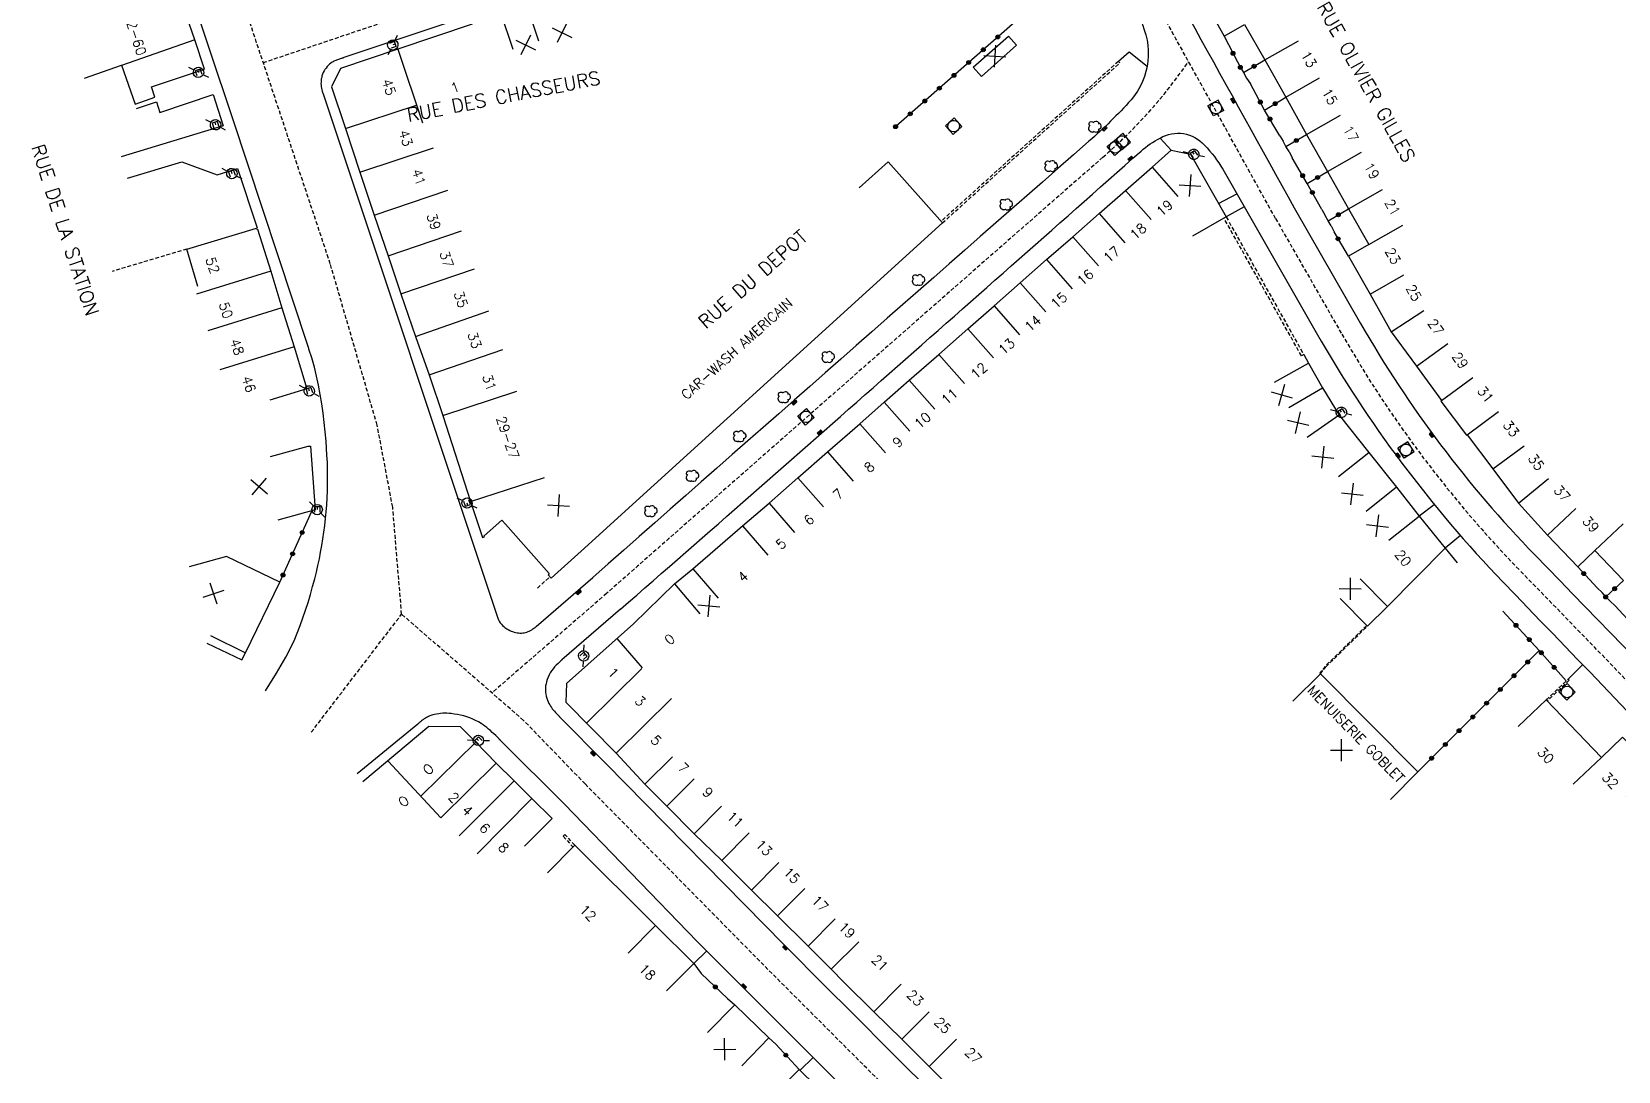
# Model space of a CAD drawing. Header units: millimetres. Extents: x 161000 to 162001, y 120999 to 122000.
# Drawn here: x 161430 to 161634.1, y 121214 to 121347.8 of the extents above; entities that cross this region are included whole.
import ezdxf
from ezdxf.enums import TextEntityAlignment as Align

# ---------------------------------------------------------------- set-up
doc = ezdxf.new("R2010")
doc.units = ezdxf.units.MM
doc.linetypes.add('DASHED', pattern=[0.75, 0.5, -0.25])
doc.layers.get('0').update_dxf_attribs({"linetype": 'CONTINUOUS'})
for name, color, linetype in [('W0001', 6, 'DASHED'), ('W0008', 7, 'CONTINUOUS'), ('W0100', 7, 'CONTINUOUS'), ('W0112', 1, 'DASHED'), ('W0300', 7, 'CONTINUOUS'), ('W0322', 7, 'CONTINUOUS'), ('W0334', 7, 'CONTINUOUS'), ('W0400', 7, 'CONTINUOUS'), ('W0420', 7, 'CONTINUOUS'), ('W0471', 7, 'CONTINUOUS'), ('W0984', 7, 'CONTINUOUS'), ('W0989', 7, 'CONTINUOUS'), ('W0991', 7, 'CONTINUOUS'), ('W1102', 7, 'CONTINUOUS')]:
    doc.layers.add(name, color=color, linetype=linetype)
doc.styles.get("Standard").update_dxf_attribs({"font": 'romans.shx', "width": 0.85})

# ---------------------------------------------------------------- blocks, each defined once
blk = doc.blocks.new('t991o')
at = {"color": 0, "linetype": 'Continuous'}
for p, q in [((-1, 1), (1, -1)), ((-1, -1), (1, 1))]:
    blk.add_line(p, q, dxfattribs=at)
blk = doc.blocks.new('t322o')
at = {"color": 0, "linetype": 'Continuous'}
for radius in [0.25, 0.15]:
    blk.add_circle((0, 0), radius, dxfattribs=at)
blk = doc.blocks.new('T471')
for p, q in [((-0.333334, 0.333334), (-0.333334, -0.333334)), ((-0.333334, 0.333334), (0.333334, 0.333334)), ((-0.333334, 0), (0, 0)), ((0.500001, 0.500001), (1.000002, 1.000002)), ((-0.500001, -0.500001), (-1.000002, -1.000002)), ((-0.333334, -0.333334), (0.333334, -0.333334))]:
    blk.add_line(p, q)
blk.add_ellipse((0, 0), major_axis=(0.471405, 0.471405), ratio=1, start_param=5.4977871438, end_param=11.780972451)
blk = doc.blocks.new('T400')
for p, q in [((-0.15, 0.3), (0.15, 0.3)), ((-0.15, -0.25), (-0.15, 0.3)), ((-0.15, 0.15), (0.15, 0.15)), ((-0.15, 0), (0.15, 0)), ((0.15, 0.3), (0.15, -0.25)), ((-0.15, -0.15), (0.15, -0.15)), ((-0.15, -0.25), (-0.15, -0.3)), ((-0.15, -0.3), (0.15, -0.3)), ((0.15, -0.3), (0.15, -0.25))]:
    blk.add_line(p, q)
blk = doc.blocks.new('T420')
for p, q in [((0.75, 0.75), (-0.75, 0.75)), ((-0.75, 0.75), (-0.75, -0.75)), ((0.75, 0.75), (0.75, -0.75)), ((0.75, -0.75), (-0.75, -0.75))]:
    blk.add_line(p, q)
blk.add_ellipse((0, 0), major_axis=(-0.53, 0.53), ratio=1, start_param=3.926991, end_param=10.210176)
blk = doc.blocks.new('T300')
for p, q in [((-0.8, 0.51), (-0.86, 0.34)), ((-0.86, 0.34), (-0.86, 0.17)), ((-0.86, 0.17), (-0.74, 0.06)), ((-0.69, 0.63), (-0.8, 0.51)), ((-0.8, -0.06), (-0.74, 0.06)), ((-0.74, 0.06), (-0.69, 0.11)), ((-0.57, 0.69), (-0.69, 0.63)), ((-0.46, 0.69), (-0.57, 0.69)), ((-0.29, 0.63), (-0.46, 0.69)), ((-0.29, 0.63), (-0.17, 0.74)), ((-0.23, 0.57), (-0.29, 0.63)), ((-0.17, 0.74), (-0.06, 0.8)), ((-0.06, 0.8), (0.06, 0.8)), ((0.06, 0.8), (0.23, 0.74)), ((0.23, 0.74), (0.34, 0.63)), ((0.34, 0.63), (0.4, 0.51)), ((0.46, 0.46), (0.34, 0.46)), ((0.4, 0.51), (0.4, 0.46)), ((0.57, 0.4), (0.46, 0.46)), ((0.57, 0.4), (0.69, 0.29)), ((0.69, 0.29), (0.74, 0.17)), ((0.74, 0.06), (0.69, -0.17)), ((0.74, 0.17), (0.74, 0.06)), ((-0.8, -0.17), (-0.8, -0.06)), ((-0.8, -0.23), (-0.8, -0.17)), ((-0.74, -0.34), (-0.8, -0.23)), ((-0.69, -0.4), (-0.74, -0.34)), ((-0.51, -0.46), (-0.69, -0.4)), ((-0.4, -0.46), (-0.51, -0.46)), ((-0.4, -0.46), (-0.34, -0.46)), ((-0.34, -0.46), (-0.34, -0.4)), ((-0.34, -0.51), (-0.34, -0.46)), ((-0.29, -0.63), (-0.34, -0.51)), ((-0.17, -0.74), (-0.29, -0.63)), ((-0.06, -0.8), (-0.17, -0.74)), ((0.06, -0.8), (-0.06, -0.8)), ((0.17, -0.74), (0.06, -0.8)), ((0.23, -0.69), (0.17, -0.74)), ((0.29, -0.46), (0.23, -0.46)), ((0.29, -0.63), (0.23, -0.69)), ((0.46, -0.4), (0.29, -0.46)), ((0.34, -0.51), (0.29, -0.63)), ((0.34, -0.51), (0.34, -0.46)), ((0.57, -0.34), (0.46, -0.4)), ((0.63, -0.29), (0.57, -0.34)), ((0.69, -0.17), (0.63, -0.29))]:
    blk.add_line(p, q)

msp = doc.modelspace()

# ---------------------------------------------------------------- linework, layer by layer
at = {"layer": 'W0001'}
for points in [[(161723.21, 121521.49), (161708.44, 121503.61, -0.052031), (161692.74, 121488.19, 0.000599), (161675.67, 121474.82, -0.005504), (161648.34, 121452.8, 0.018605), (161611.09, 121421.03, -0.000909), (161565.62, 121378.12, 0.342922), (161564.36, 121370.06, -0.00009), (161590.01, 121323.77), (161598.54, 121308.89, 0.062268), (161621.4, 121278.54, -0.003977), (161672.79, 121224.97, 0.000187), (161728.28, 121166.78, -0.000686), (161805.22, 121085.95), (161826.39, 121063.66)], [(161578.81, 121343.98, -0.063424), (161567.79, 121331.65, 0.000759), (161503.94, 121275.54, 0.000759)], [(161501.17, 121251.02), (161524.15, 121227.7, -0.001203), (161592.95, 121158.6, -0.000891), (161635.22, 121116.22), (161645.57, 121105.84, -0.001814), (161693.4, 121057.72, -0.001606), (161750.93, 121000, -0.001732)]]:
    msp.add_lwpolyline(points, format="xyb", dxfattribs=at)
for points in [[(161465.94, 121257.67), (161477.56, 121272.86), (161477.56, 121272.86), (161476.41, 121286.64), (161474.41, 121297.2), (161468.38, 121317.94), (161452.69, 121365.06)], [(161459.75, 121343.84), (161486.34, 121352.79)], [(161503.94, 121275.54), (161489.17, 121262.74)], [(161501.17, 121251.02), (161493.25, 121259.2), (161477.56, 121272.86)]]:
    msp.add_lwpolyline(points, dxfattribs=at)
at = {"layer": 'W0008'}
for points in [[(161650.05, 121450.63, 0.018596), (161612.98, 121419.01, -0.000909), (161567.52, 121376.1, 0.342922), (161566.79, 121371.4, -0.00009), (161592.42, 121325.13), (161600.95, 121310.27, 0.062261), (161623.38, 121280.48, -0.003976), (161674.8, 121226.88, 0.000187)], [(161487.22, 121350.22, 0.037939), (161552.91, 121376.91, -0.35466), (161558.97, 121374.41, -0.002267), (161572.57, 121349.36, -0.305594), (161571.42, 121339.04, -0.030322), (161566, 121333.72, 0.000759), (161502.16, 121277.59)], [(161505.72, 121273.49, 0.00179), (161572.7, 121332.46, -0.058954), (161575.15, 121334.13, -0.360822), (161580.86, 121333.21, -0.064869), (161583.22, 121330.11), (161595.24, 121309.09, 0.061749), (161619.27, 121277.01, -0.002449), (161670.29, 121223.66), (161706.23, 121186.02, -0.358512), (161705.5, 121178.78, 0.000683), (161645.23, 121118.81, -0.414444), (161637.85, 121118.83, 0.000891), (161595.58, 121161.21, 0.001203), (161526.77, 121230.31), (161503.83, 121253.66)], [(161498.52, 121248.4), (161515.57, 121230.75), (161555.32, 121191.08, 0.000045), (161631.44, 121114.76, -0.391998), (161631.65, 121108.93, 0.003742), (161577.28, 121056.12, 0.000992), (161571.98, 121050.93, -0.384154), (161567.2, 121050.72, -0.01331), (161514.76, 121095.53, -0.003289), (161490.09, 121117.25)]]:
    msp.add_lwpolyline(points, format="xyb", dxfattribs=at)
for points in [[(161460.04, 121263.01), (161460.04, 121263.01), (161460.04, 121263.01), (161461.46, 121265.26), (161461.46, 121265.26), (161461.46, 121265.26), (161461.46, 121265.26), (161462.66, 121267.33), (161463.73, 121269.44), (161464.12, 121270.41), (161464.5, 121271.39), (161464.86, 121272.38), (161465.2, 121273.38), (161465.53, 121274.38), (161465.83, 121275.39), (161466.11, 121276.41), (161466.38, 121277.42), (161466.59, 121278.27), (161466.78, 121279.12), (161466.97, 121279.98), (161467.14, 121280.84), (161467.3, 121281.7), (161467.44, 121282.55), (161467.56, 121283.42), (161467.67, 121284.29), (161467.78, 121285.16), (161467.86, 121286.02), (161467.92, 121286.93), (161467.97, 121287.84), (161468.02, 121288.75), (161468.03, 121289.66), (161468.03, 121290.58), (161468.02, 121291.48), (161468, 121292.4), (161467.95, 121293.31), (161467.91, 121294.23), (161467.84, 121295.14), (161467.73, 121296.34), (161467.61, 121297.55), (161467.47, 121298.75), (161467.3, 121299.95), (161467.09, 121301.14), (161466.88, 121302.33), (161466.61, 121303.5), (161466.33, 121304.67), (161466, 121305.84), (161465.64, 121306.98), (161465.64, 121307.02), (161465.62, 121307.05), (161465.61, 121307.09), (161465.61, 121307.12), (161465.59, 121307.15), (161465.58, 121307.18), (161465.58, 121307.21), (161465.56, 121307.24), (161465.55, 121307.27), (161465.55, 121307.3), (161455.78, 121336.72), (161446.98, 121363.16)], [(161487.22, 121350.22), (161470.12, 121344.48), (161470.09, 121344.46), (161470.06, 121344.45), (161470.02, 121344.44), (161469.98, 121344.43), (161469.95, 121344.41), (161469.92, 121344.41), (161469.89, 121344.39), (161469.84, 121344.38), (161469.81, 121344.37), (161469.78, 121344.36), (161469.78, 121344.36), (161469.66, 121344.32), (161469.55, 121344.28), (161469.42, 121344.24), (161469.31, 121344.2), (161469.19, 121344.16), (161469.08, 121344.11), (161468.97, 121344.06), (161468.84, 121344.02), (161468.73, 121343.95), (161468.64, 121343.89), (161468.45, 121343.77), (161468.28, 121343.63), (161468.11, 121343.48), (161467.97, 121343.32), (161467.83, 121343.14), (161467.69, 121342.95), (161467.58, 121342.76), (161467.48, 121342.55), (161467.39, 121342.34), (161467.31, 121342.12), (161467.27, 121341.93), (161467.22, 121341.73), (161467.2, 121341.53), (161467.19, 121341.33), (161467.17, 121341.13), (161467.19, 121340.93), (161467.2, 121340.73), (161467.23, 121340.53), (161467.28, 121340.34), (161467.33, 121340.15), (161467.34, 121340.12), (161467.34, 121340.11), (161467.36, 121340.09), (161467.36, 121340.06), (161467.38, 121340.04), (161467.38, 121340.02), (161467.39, 121340), (161467.39, 121339.98), (161467.41, 121339.95), (161467.41, 121339.93), (161489.92, 121272.34), (161489.92, 121272.34), (161489.92, 121272.34), (161489.92, 121272.34), (161489.92, 121272.34), (161489.92, 121272.34), (161489.92, 121272.34), (161489.92, 121272.34), (161489.92, 121272.34), (161489.92, 121272.34), (161489.92, 121272.34), (161490.02, 121272.14), (161490.12, 121271.95), (161490.25, 121271.77), (161490.39, 121271.59), (161490.55, 121271.42), (161490.72, 121271.27), (161490.89, 121271.12), (161491.08, 121270.99), (161491.28, 121270.88), (161491.48, 121270.77), (161491.48, 121270.77), (161491.66, 121270.69), (161491.84, 121270.62), (161492.03, 121270.55), (161492.22, 121270.51), (161492.41, 121270.47), (161492.59, 121270.45), (161492.78, 121270.43), (161492.97, 121270.44), (161493.16, 121270.45), (161493.34, 121270.48), (161493.5, 121270.52), (161493.67, 121270.57), (161493.83, 121270.63), (161493.98, 121270.7), (161494.14, 121270.78), (161494.3, 121270.87), (161494.45, 121270.96), (161494.59, 121271.06), (161494.73, 121271.16), (161494.88, 121271.26), (161494.88, 121271.26), (161494.88, 121271.26), (161494.88, 121271.26), (161494.88, 121271.26), (161494.89, 121271.27), (161494.89, 121271.27), (161494.89, 121271.27), (161494.89, 121271.27), (161494.89, 121271.27), (161494.89, 121271.27), (161494.89, 121271.27), (161502.16, 121277.59)], [(161443.45, 121337.93), (161446.02, 121338.8), (161446.45, 121337.43), (161453.3, 121339.74), (161454.61, 121335.72), (161441.45, 121331.71)], [(161442.28, 121328.98), (161449.27, 121331.09), (161453.84, 121329.41), (161456.44, 121330.2), (161458.98, 121322.57)], [(161505.72, 121273.49), (161498.17, 121266.97), (161498.14, 121266.95), (161498.11, 121266.92), (161498.09, 121266.9), (161498.06, 121266.88), (161498.03, 121266.85), (161498.02, 121266.83), (161497.98, 121266.81), (161497.95, 121266.79), (161497.94, 121266.77), (161497.91, 121266.74), (161497.91, 121266.74), (161497.69, 121266.53), (161497.45, 121266.3), (161497.25, 121266.08), (161497.05, 121265.83), (161496.86, 121265.58), (161496.69, 121265.31), (161496.53, 121265.05), (161496.41, 121264.77), (161496.28, 121264.48), (161496.2, 121264.18), (161496.14, 121263.91), (161496.09, 121263.66), (161496.08, 121263.39), (161496.08, 121263.12), (161496.09, 121262.85), (161496.12, 121262.59), (161496.17, 121262.32), (161496.23, 121262.06), (161496.31, 121261.81), (161496.42, 121261.57), (161496.42, 121261.57), (161496.5, 121261.38), (161496.61, 121261.2), (161496.72, 121261.03), (161496.83, 121260.86), (161496.95, 121260.7), (161497.08, 121260.53), (161497.22, 121260.38), (161497.36, 121260.22), (161497.5, 121260.07), (161497.64, 121259.92), (161497.66, 121259.9), (161497.69, 121259.87), (161497.7, 121259.84), (161497.73, 121259.82), (161497.77, 121259.8), (161497.78, 121259.77), (161497.81, 121259.75), (161497.83, 121259.73), (161497.86, 121259.7), (161497.88, 121259.67), (161503.83, 121253.66)], [(161452.48, 121269.13), (161456.98, 121266.97), (161457.45, 121267.91)], [(161498.52, 121248.4), (161490.38, 121256.53), (161490.34, 121256.56), (161490.31, 121256.59), (161490.3, 121256.62), (161490.27, 121256.65), (161490.23, 121256.67), (161490.2, 121256.7), (161490.17, 121256.73), (161490.14, 121256.76), (161490.11, 121256.79), (161490.09, 121256.82), (161489.88, 121257.03), (161489.66, 121257.25), (161489.44, 121257.46), (161489.22, 121257.66), (161488.98, 121257.88), (161488.75, 121258.07), (161488.52, 121258.27), (161488.28, 121258.45), (161488.03, 121258.62), (161487.78, 121258.8), (161487.44, 121259.01), (161487.08, 121259.2), (161486.7, 121259.37), (161486.33, 121259.52), (161485.94, 121259.66), (161485.55, 121259.77), (161485.14, 121259.88), (161484.73, 121259.95), (161484.33, 121260.02), (161483.92, 121260.07), (161483.66, 121260.09), (161483.38, 121260.11), (161483.11, 121260.11), (161482.84, 121260.11), (161482.58, 121260.09), (161482.33, 121260.06), (161482.06, 121260.02), (161481.81, 121259.97), (161481.56, 121259.91), (161481.31, 121259.82), (161481.17, 121259.77), (161481.03, 121259.7), (161480.89, 121259.63), (161480.75, 121259.56), (161480.62, 121259.48), (161480.48, 121259.4), (161480.36, 121259.31), (161480.23, 121259.23), (161480.11, 121259.13), (161479.98, 121259.03), (161479.95, 121259), (161479.92, 121258.98), (161479.89, 121258.95), (161479.86, 121258.91), (161479.81, 121258.88), (161479.78, 121258.85), (161479.75, 121258.82), (161479.72, 121258.79), (161479.69, 121258.76), (161479.66, 121258.73), (161471.84, 121252.33)]]:
    msp.add_lwpolyline(points, dxfattribs=at)
at = {"layer": 'W0100'}
for points in [[(161531.87, 121360.19), (161529.92, 121364.66), (161529.78, 121364.6), (161529.73, 121364.71), (161525.14, 121362.71), (161520.55, 121360.65), (161514.92, 121358.68), (161510.18, 121356.99), (161504.43, 121355.06), (161499.64, 121353.45), (161493.58, 121351.39), (161490.28, 121350.29), (161491.87, 121345.55)], [(161436.77, 121341.84), (161441.53, 121343.49), (161443.27, 121338.5), (161445.81, 121339.37), (161445.38, 121340.7), (161452.19, 121343), (161450.95, 121346.75), (161448.8, 121352.98), (161446.67, 121359.2), (161445.48, 121362.66)], [(161580.6, 121352.26), (161583.4, 121347.26), (161586.03, 121348.74), (161588.61, 121344.18), (161591.32, 121339.39), (161594.01, 121334.58), (161596.71, 121329.83), (161599.41, 121325.02), (161602.03, 121320.43), (161599.4, 121318.93), (161602.17, 121314.03), (161604.87, 121309.21), (161608.14, 121304.76), (161611.37, 121300.34), (161611.28, 121300.27), (161614.6, 121295.88), (161614.68, 121295.94), (161617.98, 121291.55), (161621.26, 121287.13)], [(161486.62, 121348.77), (161477.05, 121345.56), (161469.7, 121343.08), (161468.55, 121340.72), (161470.33, 121335.35), (161472.17, 121329.73), (161474.03, 121324.21), (161475.81, 121318.98), (161477.47, 121314.09), (161479.34, 121308.6), (161481.12, 121303.65), (161482.88, 121298.41), (161486.44, 121287.38), (161487.95, 121282.73), (161488.23, 121282.81), (161488.19, 121282.95), (161490.47, 121284.97), (161490.92, 121284.46), (161496.56, 121278.09), (161496.41, 121277.93), (161496.78, 121277.52), (161500.67, 121280.97)], [(161507.39, 121271.62), (161512.67, 121276.75), (161515.04, 121278.72), (161521.4, 121284.24), (161524.83, 121287.17), (161528.56, 121290.42), (161532.36, 121293.75), (161536.51, 121297.37), (161539.66, 121300.15), (161542.88, 121302.99), (161546.67, 121306.29), (161550.4, 121309.6), (161553.79, 121312.56), (161557.16, 121315.52), (161560.54, 121318.49), (161563.93, 121321.44), (161567.33, 121324.41), (161570.71, 121327.39), (161574.12, 121330.39), (161576.56, 121332.56), (161579.06, 121332.07), (161583.66, 121323.98), (161579.31, 121321.51)], [(161536.43, 121327.73), (161540.15, 121331.07), (161547.14, 121323.2), (161500.67, 121280.97)], [(161451.34, 121315.05), (161449.91, 121319.84), (161458.89, 121322.52), (161458.92, 121322.39), (161459.02, 121322.41), (161460.72, 121316.99), (161462.16, 121312.29), (161463.72, 121307.27), (161465.38, 121301.88), (161460.59, 121300.41)], [(161589.88, 121302.73), (161594.24, 121305.18), (161596.04, 121301.97), (161598.19, 121298.47), (161602.02, 121293.69), (161605.58, 121289.19), (161608.49, 121285.49), (161611.82, 121281.35), (161604.41, 121273.87), (161601.83, 121271.32), (161598.31, 121274.88)], [(161460.7, 121293.14), (161465.53, 121294.48), (161465.83, 121294.5), (161466.45, 121286.29), (161461.64, 121284.95)], [(161634.78, 121277.19), (161631.1, 121281.05), (161628.9, 121278.95), (161625, 121283.05), (161621.25, 121287.13)], [(161452.95, 121270.11), (161457.45, 121267.91), (161461.88, 121276.98), (161455.03, 121280.3), (161450.23, 121278.95)], [(161507.39, 121271.62), (161498.78, 121263.95), (161498.67, 121261.56), (161505.17, 121254.98)], [(161592.24, 121261.69), (161595.79, 121265.21), (161608.33, 121252.56), (161604.78, 121249.04)], [(161621.24, 121258.4), (161624.85, 121261.85), (161631.94, 121254.44), (161634.67, 121257.04), (161638.74, 121252.78), (161635.13, 121249.33)], [(161493.39, 121243.02), (161496.91, 121246.57), (161494.31, 121249.14), (161492.02, 121251.42), (161489.72, 121253.7), (161487.11, 121256.38), (161485.14, 121258.38), (161481.08, 121258.41), (161481.08, 121258.41), (161472.56, 121251.31), (161472.56, 121251.31)], [(161505.17, 121254.98), (161508.86, 121250.99), (161511.67, 121248.15), (161515.21, 121244.62), (161518.76, 121241.17), (161522.56, 121237.36), (161525.92, 121234.03), (161529.85, 121230.13), (161532.83, 121227.18), (161534.46, 121225.53), (161538.34, 121221.7), (161541.91, 121218.17), (161545.43, 121214.65), (161549.79, 121210.37), (161553.87, 121206.31), (161557.71, 121202.59), (161561.6, 121198.71), (161565.13, 121202.26)], [(161511.63, 121224.38), (161515.15, 121227.93), (161510.24, 121232.8), (161499.86, 121243.13), (161496.34, 121239.58)], [(161521.33, 121214.76), (161524.81, 121218.34), (161520.42, 121222.61), (161516.93, 121219.02)], [(161616.48, 121119.58), (161620.02, 121123.12), (161614.08, 121129.05), (161609.2, 121134.05), (161604.34, 121139.02), (161601.16, 121142.15), (161598.15, 121145.17), (161595.08, 121148.26), (161592.01, 121151.35), (161588.82, 121154.5), (161584.93, 121158.44), (161580.72, 121162.6), (161572.92, 121170.32), (161568.44, 121174.74), (161564.53, 121178.65), (161560.59, 121182.5), (161556.84, 121186.43), (161550.68, 121192.49), (161546.44, 121196.73), (161542.12, 121201.07), (161535.73, 121207.39), (161532.94, 121210.11), (161528.7, 121214.29), (161525.19, 121210.73)]]:
    msp.add_lwpolyline(points, dxfattribs=at)
msp.add_lwpolyline([(161551.12, 121343.24), (161555.63, 121347.24), (161556.68, 121346.07), (161552.17, 121342.07)], close=True, dxfattribs=at)
at = {"layer": 'W0112'}
for points in [[(161547.14, 121323.2), (161569.97, 121343.8), (161569.79, 121344), (161546.96, 121323.41)], [(161583.66, 121323.98), (161593.64, 121306.27), (161593.35, 121306.1), (161583.37, 121323.82)], [(161449.91, 121319.84), (161440.33, 121316.97)], [(161601.74, 121271.41), (161596.39, 121266.15), (161595.7, 121265.28), (161595.79, 121265.21), (161596.48, 121266.07), (161601.83, 121271.32)], [(161624.85, 121261.85), (161627.65, 121264.51), (161627.79, 121264.39), (161624.98, 121261.72)], [(161499.86, 121243.13), (161498.57, 121244.52), (161498.33, 121244.3), (161499.63, 121242.89)]]:
    msp.add_lwpolyline(points, dxfattribs=at)
at = {"layer": 'W0112', "flags": 128}
msp.add_lwpolyline([(161495.03, 121276.2), (161496.63, 121277.68)], dxfattribs=at)
at = {"layer": 'W0322'}
for p, q in [((161585.89, 121342.56), (161588.61, 121344.18)), ((161588.6, 121337.74), (161591.32, 121339.39)), ((161591.35, 121333.06), (161594.01, 121334.58)), ((161594.09, 121328.29), (161596.71, 121329.83)), ((161596.76, 121323.5), (161599.41, 121325.02)), ((161632.49, 121275.08), (161634.78, 121277.19))]:
    msp.add_line(p, q, dxfattribs=at)
for points in [[(161556.99, 121350.44), (161557.52, 121349.99), (161540.86, 121335.37)], [(161583.4, 121347.26), (161585.1, 121343.92)], [(161585.48, 121343.22), (161585.89, 121342.56), (161586.26, 121341.85)], [(161590.55, 121334.43), (161588.6, 121337.74), (161586.77, 121341.12)], [(161591.77, 121332.41), (161591.35, 121333.06), (161590.97, 121333.73)], [(161595.98, 121324.95), (161594.09, 121328.29), (161592.15, 121331.59)], [(161597.16, 121322.84), (161596.76, 121323.5), (161596.38, 121324.15)], [(161599.4, 121318.93), (161597.55, 121322.05)], [(161461.88, 121276.98), (161466, 121286.1)], [(161611.82, 121281.34), (161613.36, 121279.48)], [(161631.38, 121276.27), (161628.9, 121278.95)], [(161633.06, 121274.52), (161632.49, 121275.08), (161632.03, 121275.66)], [(161619.25, 121273.27), (161623.94, 121268.2)], [(161639.04, 121268.32), (161636.33, 121271.1), (161633.69, 121273.92)], [(161608.33, 121252.56), (161623.94, 121268.2), (161627.4, 121264.27)], [(161516.11, 121226.62), (161519.49, 121223.41)], [(161528.7, 121214.29), (161525.69, 121217.53)]]:
    msp.add_lwpolyline(points, dxfattribs=at)
at = {"layer": 'W0334'}
for p, q in [((161586.26, 121341.85), (161586.77, 121341.12)), ((161590.55, 121334.43), (161590.97, 121333.73)), ((161591.77, 121332.41), (161592.15, 121331.59)), ((161595.98, 121324.95), (161596.38, 121324.15)), ((161597.16, 121322.84), (161597.55, 121322.05)), ((161593.64, 121306.27), (161594.24, 121305.18)), ((161631.38, 121276.27), (161632.03, 121275.66)), ((161633.06, 121274.52), (161633.69, 121273.92)), ((161515.15, 121227.93), (161516.11, 121226.62)), ((161519.49, 121223.41), (161520.42, 121222.61)), ((161524.81, 121218.34), (161525.69, 121217.53))]:
    msp.add_line(p, q, dxfattribs=at)
for points in [[(161573.47, 121343.32), (161571.18, 121345.17), (161569.81, 121343.98)], [(161585.1, 121343.92), (161585.48, 121343.22)], [(161575.15, 121334.13), (161576.56, 121332.56)], [(161582.68, 121325.69), (161585.04, 121326.94)], [(161585.97, 121325.3), (161583.64, 121324.01)], [(161608.48, 121285.51), (161610.42, 121286.99)], [(161613.81, 121282.97), (161611.82, 121281.35)], [(161627.65, 121264.51), (161629.53, 121266.37)], [(161515.15, 121227.93), (161516.8, 121229.52)], [(161528.82, 121214.17), (161530.53, 121215.81)]]:
    msp.add_lwpolyline(points, dxfattribs=at)
at = {"layer": 'W1102'}
for p, q in [((161493.58, 121351.39), (161495.17, 121346.65)), ((161588.61, 121344.18), (161592.95, 121346.66)), ((161591.32, 121339.39), (161595.66, 121341.87)), ((161594.01, 121334.58), (161598.35, 121337.06)), ((161596.71, 121329.83), (161601.05, 121332.31)), ((161574.12, 121330.39), (161577.42, 121326.63)), ((161570.71, 121327.39), (161574.02, 121323.63)), ((161599.41, 121325.02), (161603.75, 121327.5)), ((161567.33, 121324.41), (161570.62, 121320.65)), ((161602.03, 121320.43), (161606.37, 121322.92)), ((161563.93, 121321.44), (161567.22, 121317.67)), ((161560.54, 121318.49), (161563.83, 121314.73)), ((161602.17, 121314.03), (161606.51, 121316.51)), ((161557.16, 121315.52), (161560.46, 121311.76)), ((161553.79, 121312.56), (161557.08, 121308.8)), ((161604.87, 121309.21), (161609.09, 121311.92)), ((161550.4, 121309.6), (161553.7, 121305.84)), ((161608.14, 121304.76), (161612.17, 121307.71)), ((161546.67, 121306.29), (161549.97, 121302.54)), ((161542.88, 121302.99), (161546.18, 121299.23)), ((161591.72, 121299.44), (161596.04, 121301.97)), ((161611.37, 121300.34), (161615.38, 121303.32)), ((161539.66, 121300.15), (161542.97, 121296.4)), ((161536.51, 121297.37), (161539.81, 121293.62)), ((161598.19, 121298.47), (161594.09, 121295.58)), ((161614.68, 121295.94), (161618.68, 121298.95)), ((161532.36, 121293.75), (161535.66, 121289.99)), ((161598.11, 121290.58), (161602.02, 121293.69)), ((161617.98, 121291.55), (161621.98, 121294.54)), ((161528.56, 121290.42), (161531.85, 121286.66)), ((161605.58, 121289.19), (161601.65, 121286.09)), ((161621.26, 121287.13), (161625.12, 121290.32)), ((161524.83, 121287.17), (161528.1, 121283.39)), ((161604.58, 121282.38), (161608.49, 121285.49)), ((161625, 121283.05), (161628.65, 121286.46)), ((161521.4, 121284.24), (161524.67, 121280.45)), ((161631.1, 121281.05), (161634.72, 121284.5)), ((161515.04, 121278.72), (161518.28, 121274.91)), ((161604.41, 121273.87), (161600.88, 121277.4)), ((161512.67, 121276.75), (161515.91, 121272.93)), ((161505.26, 121269.72), (161508.52, 121265.94)), ((161508.86, 121250.99), (161512.42, 121254.5)), ((161631.94, 121254.44), (161628.32, 121250.98)), ((161511.67, 121248.15), (161515.21, 121251.68)), ((161515.21, 121244.62), (161518.71, 121248.18)), ((161518.76, 121241.17), (161522.27, 121244.72)), ((161522.56, 121237.36), (161526.09, 121240.9)), ((161525.92, 121234.03), (161529.44, 121237.58)), ((161510.24, 121232.8), (161506.72, 121229.25)), ((161529.85, 121230.13), (161533.36, 121233.68)), ((161532.83, 121227.18), (161536.37, 121230.71)), ((161538.34, 121221.7), (161541.85, 121225.26)), ((161541.91, 121218.17), (161545.43, 121221.71)), ((161545.43, 121214.65), (161548.95, 121218.2))]:
    msp.add_line(p, q, dxfattribs=at)
for points in [[(161450.95, 121346.75), (161441.5, 121343.48)], [(161477.05, 121345.56), (161480.23, 121336.08)], [(161470.33, 121335.35), (161479.47, 121338.37)], [(161472.17, 121329.73), (161481.66, 121332.88)], [(161474.03, 121324.21), (161483.5, 121327.41)], [(161475.81, 121318.98), (161485.28, 121322.2)], [(161460.72, 121316.99), (161451.17, 121314.04)], [(161477.47, 121314.09), (161486.94, 121317.31)], [(161462.16, 121312.29), (161452.61, 121309.33)], [(161479.34, 121308.6), (161488.78, 121311.91)], [(161463.72, 121307.27), (161454.17, 121304.32)], [(161481.12, 121303.65), (161490.56, 121306.93)], [(161482.88, 121298.41), (161492.38, 121301.54)], [(161486.44, 121287.38), (161495.95, 121290.46)], [(161501.36, 121258.84), (161508.47, 121265.88)], [(161505.17, 121254.98), (161512.28, 121262.01)], [(161487.11, 121256.38), (161480.03, 121249.43)], [(161475.78, 121254), (161482.62, 121246.66)], [(161489.72, 121253.7), (161482.62, 121246.66)], [(161492.02, 121251.42), (161484.95, 121244.34)], [(161494.31, 121249.14), (161487.27, 121242.04)]]:
    msp.add_lwpolyline(points, dxfattribs=at)

# ---------------------------------------------------------------- block references
at = {"layer": 'W0300'}
for p, rotation in [((161566.64, 121335.57), 220.549543118849), ((161561.01, 121330.51), 220.549543118849), ((161555.24, 121325.57), 220.549543118849), ((161543.96, 121315.85), 220.549543118849), ((161532.33, 121305.94), 220.549543118849), ((161526.67, 121300.76), 220.549543118849), ((161520.94, 121295.74), 221.0618051890799), ((161514.86, 121290.64), 221.0618051890799), ((161509.51, 121286.11), 221.0618051890799)]:
    msp.add_blockref('T300', p, dxfattribs=dict(at, rotation=rotation))
at = {"layer": 'W0322'}
for p, rotation in [((161554.28, 121347.14), 221.271874716893), ((161552.4, 121345.49), 221.271874716893), ((161584.53, 121345.03), 296.859195091375), ((161548.64, 121342.2), 221.271874716893), ((161550.52, 121343.85), 221.271874716893), ((161585.48, 121343.22), 301.888984103536), ((161587.25, 121343.37), 30.82696086562617), ((161546.76, 121340.55), 221.271874716893), ((161544.88, 121338.9), 221.271874716893), ((161588.05, 121338.76), 118.574020003957), ((161589.96, 121338.56), 31.18184337533821), ((161543, 121337.25), 221.271874716893), ((161589.29, 121336.58), 120.476571864208), ((161541.12, 121335.6), 221.271874716893), ((161592.68, 121333.82), 31.18184337533821), ((161593.5, 121329.29), 120.491181359793), ((161595.42, 121329.05), 31.18184337533821), ((161594.75, 121327.12), 119.425288105152), ((161598.09, 121324.26), 31.18184337533821), ((161598.06, 121321.16), 119.825110776807), ((161464.76, 121283.37), 65.67442476087389), ((161463.53, 121280.63), 65.67442476087389), ((161462.29, 121277.9), 65.67442476087389), ((161629.67, 121278.09), 133.157355091507), ((161632.49, 121275.08), 135.081256149276), ((161633.64, 121276.14), 135.081256149276), ((161620.95, 121271.43), 312.7742915294799), ((161622.65, 121269.6), 312.7742915294799), ((161622.46, 121266.71), 45.0441798517444), ((161624.21, 121267.9), 311.362080095634), ((161620.69, 121264.94), 45.0441798517444), ((161625.86, 121266.02), 311.362080095634), ((161618.93, 121263.17), 45.0441798517444), ((161617.16, 121261.41), 45.0441798517444), ((161615.39, 121259.64), 45.0441798517444), ((161611.86, 121256.1), 45.0441798517444), ((161613.63, 121257.87), 45.0441798517444), ((161610.09, 121254.33), 45.0441798517444), ((161517.92, 121224.9), 316.426167149677), ((161527, 121216.12), 132.849642072839)]:
    msp.add_blockref('t322o', p, dxfattribs=dict(at, rotation=rotation))
at = {"layer": 'W0400'}
for p, rotation in [((161584.55, 121338.97), 28.86570176071599), ((161568.01, 121335.33), 133.2507294894028), ((161571.34, 121331.49), 131.0437104855728), ((161528.1, 121300.09), 311.06180518908), ((161531.37, 121296.25), 130.8976736343576), ((161610.11, 121295.92), 216.9546234601585), ((161605.76, 121293.25), 216.8822585581717), ((161500.35, 121275.67), 311.052252717278), ((161502.17, 121254.9), 224.957048360662), ((161526.91, 121229.94), 224.809566459603), ((161521.61, 121224.96), 225.053483796612)]:
    msp.add_blockref('T400', p, dxfattribs=dict(at, rotation=rotation))
at = {"layer": 'W0420'}
for p, rotation in [((161582.33, 121337.99), 298.865701760716), ((161548.6, 121335.66), 311.6185363131111), ((161570.28, 121333.69), 220.549543118849), ((161569.4, 121332.95), 220.549543118849), ((161529.6, 121298.26), 221.0618051890799), ((161606.79, 121293.99), 302.916458386849), ((161627.52, 121262.87), 313.754308174991)]:
    msp.add_blockref('T420', p, dxfattribs=dict(at, rotation=rotation))
at = {"layer": 'W0471'}
for p, rotation in [((161476.42, 121346.11), 198.846654227748), ((161451.43, 121342.58), 288.4045157223098), ((161453.61, 121335.84), 288.3663748430913), ((161579.5, 121332.04), 302.623364144804), ((161455.72, 121329.56), 288.366374843256), ((161465.67, 121301.6), 286.2130764192081), ((161598.47, 121298.84), 301.527211000382), ((161466.69, 121286.33), 270.1149152570098), ((161485.98, 121287.17), 108.4250041692111), ((161500.97, 121267.5), 221.927643029498), ((161487.44, 121256.62), 314.1100428172061)]:
    msp.add_blockref('T471', p, dxfattribs=dict(at, rotation=rotation))
at = {"layer": 'W0991'}
for p, rotation in [((161498.21, 121347.68), 288.7773897966174), ((161493.52, 121346.1), 288.4594611656733), ((161553.9, 121344.65), 311.5859260447689), ((161579, 121328.02), 311.3611643229343), ((161590.8, 121301.09), 29.26684394514546), ((161592.91, 121297.51), 31.52721100043155), ((161596.1, 121293.08), 38.75703686628692), ((161459.21, 121289.29), 274.3528651976873), ((161599.88, 121288.33), 38.2998894293357), ((161497.74, 121286.84), 311.502401847559), ((161603.12, 121284.24), 38.28966007058743), ((161599.6, 121276.14), 314.6269102422991), ((161453.38, 121275.51), 63.9906879276691), ((161517.09, 121273.92), 309.8712884279843), ((161598.51, 121255.36), 44.74176199391487), ((161519.13, 121216.89), 45.85067496031064)]:
    msp.add_blockref('t991o', p, dxfattribs=dict(at, rotation=rotation))

# ---------------------------------------------------------------- texts
at = {"layer": 'W0984'}
for s, rotation, p in [('CAR-WASH AMERICAIN', 41.9276, (161520.68, 121307.01)), ('MENUISERIE GOBLET', 314.7418, (161600.37, 121257.43))]:
    msp.add_text(s, height=1.25, rotation=rotation, dxfattribs=at).set_placement(p, align=Align.MIDDLE)
at = {"layer": 'W0989'}
for s, rotation, p in [('RUE OLIVIER GILLES', 299.3231, (161601.68, 121341.34)), ('RUE DES CHASSEURS', 11.0445, (161490.66, 121339.5)), ('RUE DE LA STATION', 288, (161434.26, 121322.29)), ('RUE DU DEPOT', 41.2623, (161522.75, 121315.98))]:
    msp.add_text(s, height=1.75, rotation=rotation, dxfattribs=at).set_placement(p, align=Align.MIDDLE)
at = {"layer": 'W0991'}
for s, rotation, p in [('62-60', 288, (161443.28, 121347.51)), ('13', 299.4415, (161594.3, 121344.27)), ('45', 288, (161475.93, 121340.69)), ('1', 19, (161484.44, 121340.65)), ('15', 299.2461, (161597, 121339.46)), ('43', 288, (161478.09, 121334.13)), ('17', 299.6139, (161599.7, 121334.69)), ('19', 299.2756, (161602.4, 121329.91)), ('41', 289, (161479.78, 121329.1)), ('19', 41.3612, (161575.72, 121325.13)), ('21', 299.7795, (161605.06, 121325.21)), ('39', 289, (161481.7, 121323.38)), ('18', 41.2891, (161572.32, 121322.14)), ('17', 41.1821, (161568.92, 121319.16)), ('23', 299.7795, (161605.11, 121318.96)), ('52', 289, (161453.24, 121317.75)), ('37', 289, (161483.34, 121318.53)), ('16', 41.0347, (161565.52, 121316.2)), ('35', 289, (161485.18, 121313.36)), ('15', 41.3376, (161562.14, 121313.24)), ('25', 299.2806, (161607.8, 121314.21)), ('50', 289, (161454.95, 121311.98)), ('14', 41.2382, (161558.77, 121310.28)), ('27', 306.2454, (161610.63, 121309.81)), ('48', 289, (161456.39, 121307.26)), ('33', 289, (161486.95, 121308.11)), ('13', 41.1927, (161555.39, 121307.32)), ('29', 306.1822, (161613.78, 121305.51)), ('31', 289, (161488.85, 121302.67)), ('12', 41.5085, (161551.84, 121304.19)), ('46', 289, (161457.9, 121302.47)), ('11', 41.0636, (161548.07, 121300.88)), ('31', 307.0041, (161617.03, 121301.13)), ('29-27', 289, (161491.21, 121295.59)), ('10', 41.4343, (161544.57, 121297.82)), ('33', 306.8703, (161620.33, 121296.74)), ('9', 41.3707, (161541.39, 121295.01)), ('35', 306.6265, (161623.55, 121292.43)), ('8', 41.1704, (161537.73, 121291.8)), ('37', 312.4388, (161626.89, 121288.39)), ('7', 41.1873, (161533.75, 121288.32)), ('6', 41.0444, (161529.97, 121285.02)), ('39', 313.6267, (161630.58, 121284.43)), ('5', 40.5496, (161526.38, 121281.92)), ('20', 308.7029, (161606.43, 121280.08)), ('4', 40.9339, (161521.47, 121277.68)), ('0', 40.7574, (161512.06, 121269.62)), ('1', 315, (161504.8, 121265.32)), ('3', 315, (161508.26, 121261.7)), ('5', 314.6783, (161510.31, 121256.64)), ('30', 313.6959, (161624.78, 121254.69)), ('O', 41, (161480.98, 121252.92)), ('7', 314.6911, (161513.81, 121253.09)), ('32', 313.6959, (161633.09, 121251.46)), ('9', 315.0616, (161516.96, 121249.93)), ('O', 41, (161477.82, 121248.78)), ('2', 315, (161484.28, 121249.27)), ('4', 315, (161486.03, 121247.61)), ('11', 315.8321, (161520.49, 121246.45)), ('6', 315, (161488.26, 121245.32)), ('8', 315, (161490.68, 121242.83)), ('13', 314.8863, (161524.18, 121242.81)), ('15', 315.2861, (161527.76, 121239.24)), ('17', 315.2256, (161531.4, 121235.63)), ('12', 315.1563, (161501.53, 121234.42)), ('19', 315.3132, (161534.87, 121232.2)), ('21', 315.1776, (161539.11, 121227.99)), ('18', 315.2202, (161509.18, 121226.82)), ('23', 315.2442, (161543.64, 121223.49)), ('25', 315.0529, (161547.19, 121219.96)), ('27', 315.5187, (161551.13, 121216.07))]:
    msp.add_text(s, height=1.25, rotation=rotation, dxfattribs=at).set_placement(p, align=Align.MIDDLE)

doc.saveas('drawing.dxf')
